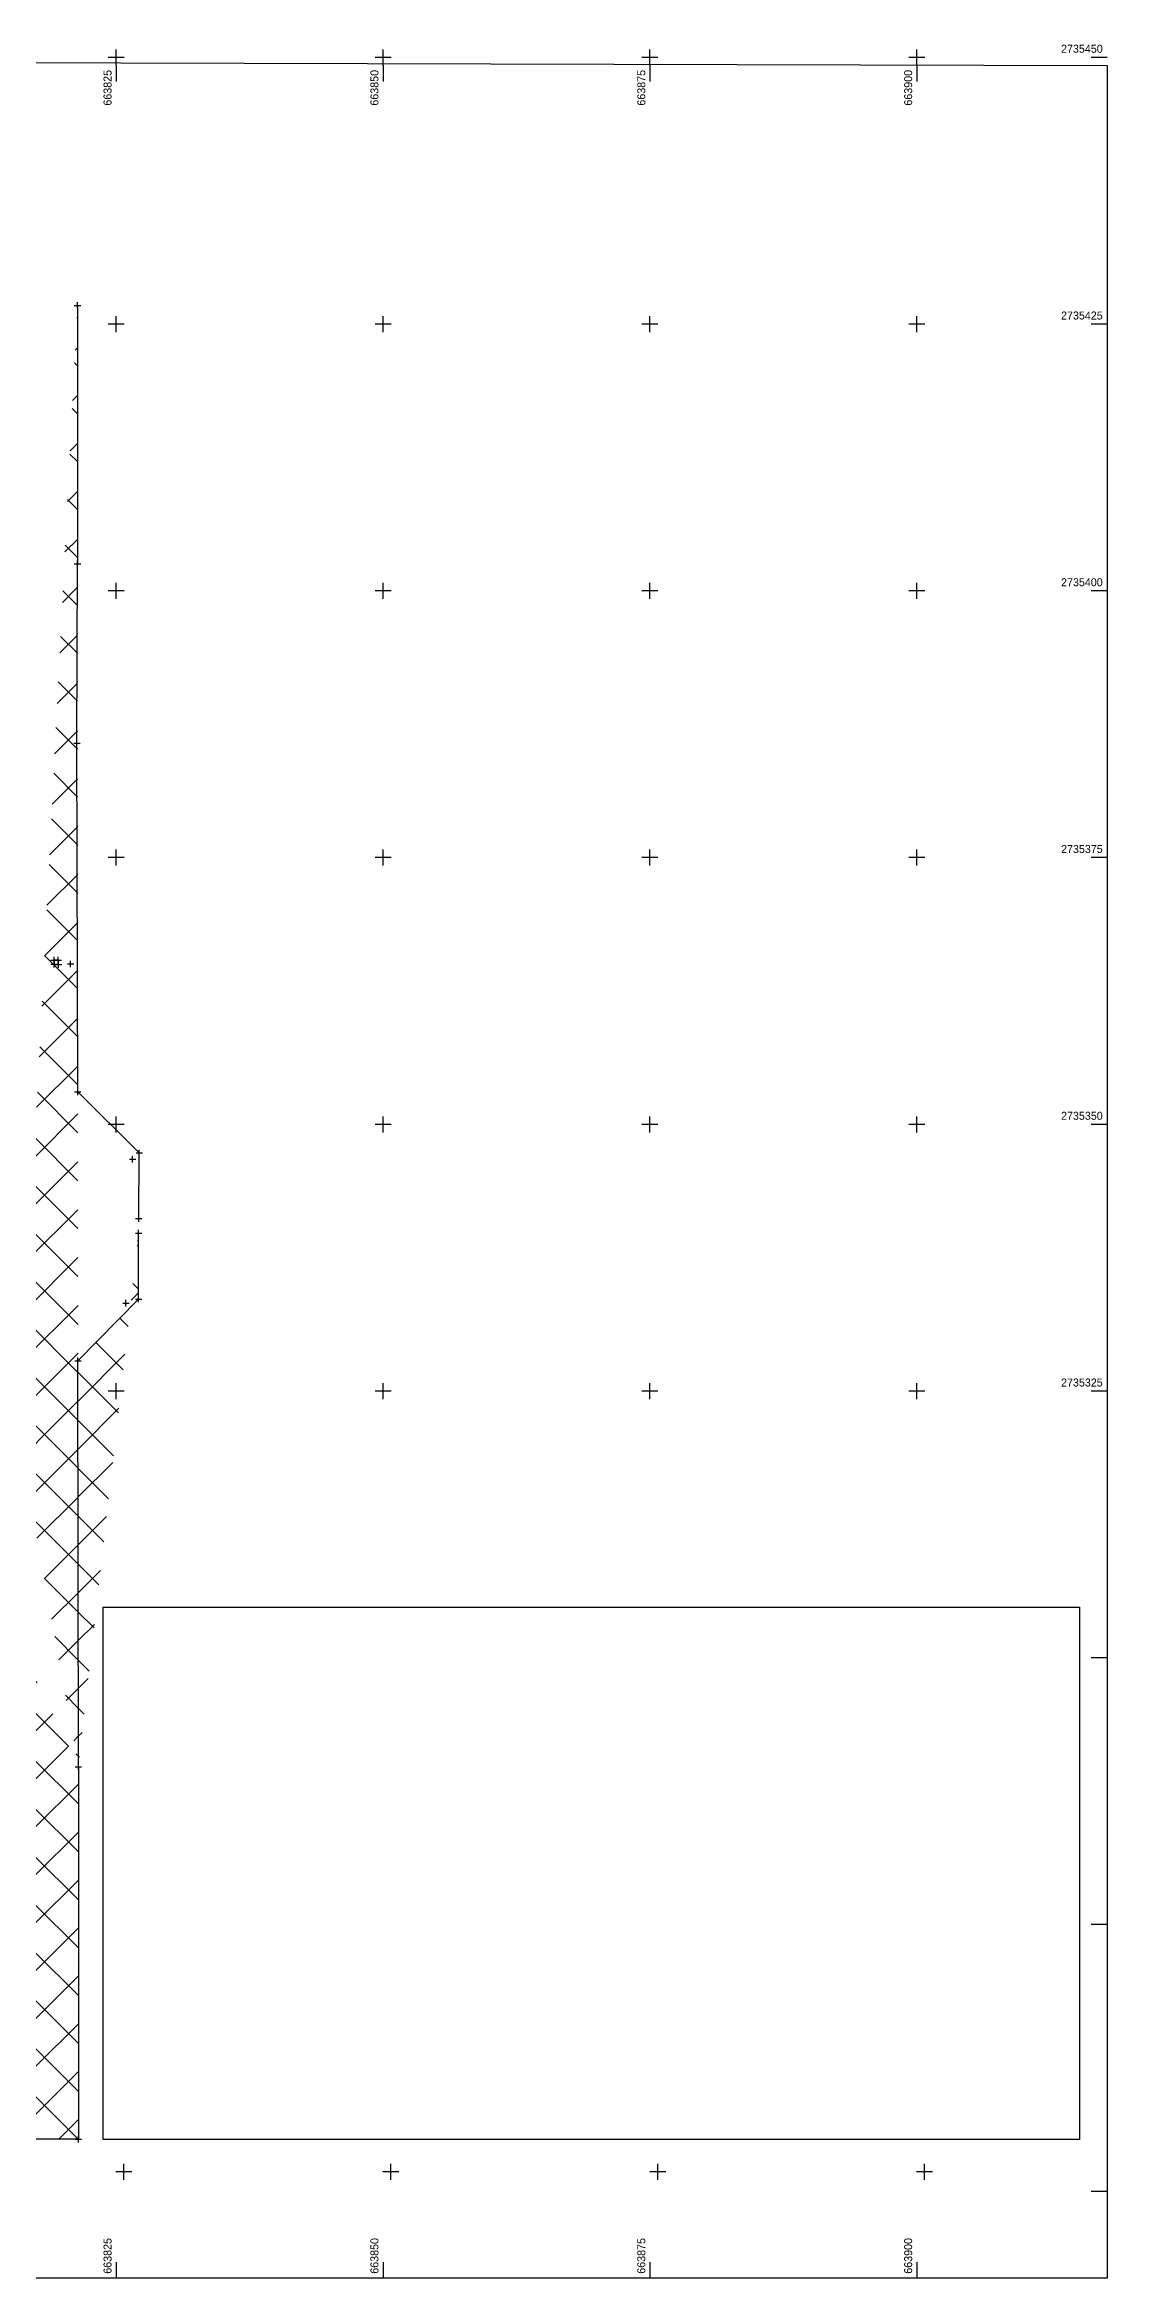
# Model space of a CAD drawing. Header units: metres. Extents: x 663624 to 663918, y 2735242 to 2735451.
# Drawn here: x 663818.3 to 663917.8, y 2735241.9 to 2735451.2 of the extents above; entities that cross this region are included whole.
import ezdxf
from ezdxf.enums import TextEntityAlignment as Align

# ---------------------------------------------------------------- set-up
doc = ezdxf.new("R2010")
doc.units = ezdxf.units.M
for name, color, linetype in [('DEFAULT', 255, 'Continuous'), ('GRID', 255, 'Continuous'), ('LINE', 255, 'Continuous')]:
    doc.layers.add(name, color=color, linetype=linetype)
picture_1 = doc.add_image_def('image1.png', size_in_pixel=(1225, 668))

# ---------------------------------------------------------------- blocks, each defined once
blk = doc.blocks.new('S061')
at = {"color": 0, "linetype": 'Continuous'}
for p, q in [((-0.5, 0), (0.5, 0)), ((0, -0.5), (0, 0.5))]:
    blk.add_line(p, q, dxfattribs=at)

msp = doc.modelspace()

# ---------------------------------------------------------------- hatches: boundary and pattern name
at = {"layer": 'DEFAULT'}
h = msp.add_hatch(dxfattribs=at)
h.set_pattern_fill('ANSI37', color=8)
edge = h.paths.add_edge_path(flags=16)
edge.add_line((663825, 2735324.25), (663825, 2735325.75))
edge = h.paths.add_edge_path(flags=17)
edge.add_line((663825.75, 2735325), (663824.25, 2735325))
h.paths.add_polyline_path([(663788.56, 2735336.88), (663788.79, 2735336.9), (663788.96, 2735343.82), (663788.67, 2735343.82)])
edge = h.paths.add_edge_path(flags=16)
edge.add_arc((663811.02, 2735341.46), 4.66, 0, 360)
edge = h.paths.add_edge_path(flags=17)
edge.add_arc((663811.02, 2735341.48), 5.99, 0, 360)
edge = h.paths.add_edge_path()
edge.add_line((663821.38, 2735426.75), (663821.38, 2735402.54))
edge.add_line((663821.46, 2735289.8), (663821.46, 2735254.89))
edge.add_line((663817.43, 2735254.89), (663817.35, 2735312.47))
edge.add_line((663821.46, 2735289.8), (663821.42, 2735327.84))
edge.add_line((663821.42, 2735327.84), (663827.11, 2735333.62))
edge.add_line((663827.11, 2735333.62), (663827.11, 2735339.8))
edge.add_line((663827.11, 2735339.8), (663821.46, 2735289.8))
edge.add_line((663793.42, 2735348.03), (663793.41, 2735346.97))
edge.add_line((663793.41, 2735346.97), (663793.33, 2735346.29))
edge.add_line((663793.33, 2735346.29), (663793.42, 2735348.03))
edge.add_arc((663789.58, 2735347.85), 3.83, 277.3874, 312.8215)
edge.add_line((663802.46, 2735325.32), (663795.69, 2735333.52))
edge.add_line((663802.46, 2735325.32), (663816.21, 2735325.17))
h = msp.add_hatch(dxfattribs=at)
h.set_pattern_fill('ANSI37', color=4)
edge = h.paths.add_edge_path()
edge.add_arc((663756.35, 2735340.57), 0.376, 0, 360)
h.paths.add_polyline_path([(663760.13, 2735340.79), (663760.78, 2735340.77), (663760.75, 2735340.12), (663760.13, 2735340.19)])
edge = h.paths.add_edge_path()
edge.add_arc((663752.65, 2735332.12), 0.506, 0, 360)
edge = h.paths.add_edge_path()
edge.add_arc((663732.96, 2735334.28), 0.368, 0, 360)
edge = h.paths.add_edge_path()
edge.add_arc((663723.99, 2735339.2), 0.333, 0, 360)
h.paths.add_polyline_path([(663730.51, 2735346.57), (663731.08, 2735346.34), (663730.85, 2735345.73), (663730.39, 2735345.91)])
h.paths.add_polyline_path([(663714.48, 2735352.3), (663715.12, 2735352.09), (663714.94, 2735351.46), (663714.26, 2735351.67)])
edge = h.paths.add_edge_path()
edge.add_arc((663698.98, 2735363.79), 0.508, 0, 360)
edge = h.paths.add_edge_path()
edge.add_arc((663650.16, 2735352.5), 0.514, 0, 360)
edge = h.paths.add_edge_path(flags=17)
edge.add_line((663649.86, 2735352.5), (663650.46, 2735352.5))
edge = h.paths.add_edge_path(flags=16)
edge.add_line((663650.16, 2735352.2), (663650.16, 2735352.8))
edge = h.paths.add_edge_path(flags=16)
edge.add_line((663649.74, 2735353), (663650.35, 2735353))
edge = h.paths.add_edge_path()
edge.add_line((663650.05, 2735352.71), (663650.05, 2735353.31))
edge = h.paths.add_edge_path(flags=16)
edge.add_line((663649.65, 2735352.03), (663650.25, 2735352.03))
edge = h.paths.add_edge_path()
edge.add_line((663649.95, 2735351.73), (663649.95, 2735352.33))
h.paths.add_polyline_path([(663652.52, 2735366.59), (663653.53, 2735366.59), (663653.53, 2735365.58), (663652.54, 2735365.6)])
h.paths.add_polyline_path([(663654.64, 2735380.28), (663655.36, 2735380.29), (663655.37, 2735379.6), (663654.66, 2735379.6)])
h.paths.add_polyline_path([(663679.5, 2735412.25), (663680.25, 2735412.29), (663680.25, 2735411.5), (663679.5, 2735411.51)])
h.paths.add_polyline_path([(663679.54, 2735378.95), (663679.55, 2735378.2), (663680.29, 2735378.21), (663680.3, 2735378.94)])
h.paths.add_polyline_path([(663700.01, 2735366.29), (663700.94, 2735366.27), (663700.91, 2735365.36), (663699.98, 2735365.37)])
h.paths.add_polyline_path([(663733.35, 2735354.06), (663733.34, 2735353.38), (663734.05, 2735353.38), (663734.05, 2735354.07)])
h.paths.add_polyline_path([(663741.01, 2735354.94), (663741.41, 2735354.95), (663741.41, 2735354.53), (663741, 2735354.55)])
h.paths.add_polyline_path([(663742.92, 2735352.83), (663742.9, 2735352.44), (663742.6, 2735352.5), (663742.55, 2735352.88)])
edge = h.paths.add_edge_path()
edge.add_arc((663795.16, 2735324.68), 0.382, 0, 360)
edge = h.paths.add_edge_path()
edge.add_arc((663799.13, 2735338.84), 0.376, 0, 360)
edge = h.paths.add_edge_path()
edge.add_arc((663792.94, 2735340.69), 0.369, 0, 360)
h.paths.add_polyline_path([(663809.95, 2735341.38), (663809.7, 2735340.68), (663810.36, 2735340.47), (663810.6, 2735341.15)])
h.paths.add_polyline_path([(663794.8, 2735345.43), (663794.14, 2735345.33), (663794.05, 2735345.98), (663794.71, 2735346.07)])
h.paths.add_polyline_path([(663795.99, 2735351.66), (663795.43, 2735351.15), (663796.5, 2735350.07), (663796.93, 2735350.62)])
edge = h.paths.add_edge_path()
edge.add_arc((663790.84, 2735352.88), 0.135, 0, 360)
h.paths.add_polyline_path([(663792.41, 2735357.73), (663792.37, 2735356.85), (663791.56, 2735356.88), (663791.58, 2735357.74)])
h.paths.add_polyline_path([(663790.76, 2735357.76), (663790.75, 2735356.89), (663791.56, 2735356.88), (663791.58, 2735357.74)])
h.paths.add_polyline_path([(663789.14, 2735358.09), (663789.19, 2735357.43), (663788.52, 2735357.38), (663788.47, 2735358.08)])
h.paths.add_polyline_path([(663819.58, 2735365.4), (663819.19, 2735365.39), (663819.18, 2735365), (663819.6, 2735364.98)])
h.paths.add_polyline_path([(663772.75, 2735317.55), (663772.75, 2735315.62), (663774.69, 2735315.57), (663774.69, 2735317.51)])
edge = h.paths.add_edge_path()
edge.add_arc((663763.47, 2735351.72), 0.537, 0, 360)
h.paths.add_polyline_path([(663718.24, 2735359.16), (663719.18, 2735359.48), (663719.14, 2735358.43), (663718.14, 2735358.46)])
edge = h.paths.add_edge_path()
edge.add_arc((663661.94, 2735341.92), 0.517, 0, 360)
edge = h.paths.add_edge_path()
edge.add_arc((663663.6, 2735340.29), 0.52, 0, 360)

# ---------------------------------------------------------------- linework, layer by layer
at = {"layer": 'GRID'}
for p, q in [((663625.75, 2735450, -10000), (663917.85, 2735449.25, -10000)), ((663825, 2735449.25, -10000), (663825, 2735447.75, -10000)), ((663850, 2735449.25, -10000), (663850, 2735447.75, -10000)), ((663875, 2735449.25, -10000), (663875, 2735447.75, -10000)), ((663900, 2735449.25, -10000), (663900, 2735447.75, -10000)), ((663917.85, 2735450, -10000), (663916.35, 2735450, -10000)), ((663917.85, 2735449.25, -10000), (663917.85, 2735241.85, -10000)), ((663917.85, 2735425, -10000), (663916.35, 2735425, -10000)), ((663917.85, 2735400, -10000), (663916.35, 2735400, -10000)), ((663917.85, 2735375, -10000), (663916.35, 2735375, -10000)), ((663917.85, 2735350, -10000), (663916.35, 2735350, -10000)), ((663917.85, 2735325, -10000), (663916.35, 2735325, -10000)), ((663917.85, 2735300, -10000), (663916.35, 2735300, -10000)), ((663917.85, 2735275, -10000), (663916.35, 2735275, -10000)), ((663917.85, 2735250, -10000), (663916.35, 2735250, -10000)), ((663917.85, 2735241.85, -10000), (663625, 2735241.85, -10000)), ((663825, 2735243.35, -10000), (663825, 2735241.85, -10000)), ((663850, 2735243.35, -10000), (663850, 2735241.85, -10000)), ((663875, 2735243.35, -10000), (663875, 2735241.85, -10000)), ((663900, 2735243.35, -10000), (663900, 2735241.85, -10000))]:
    msp.add_line(p, q, dxfattribs=at)
at = {"layer": 'LINE'}
for p, q in [((663821.38, 2735426.75, 663.62), (663821.38, 2735402.54, 663.43)), ((663821.46, 2735289.8, 661.5), (663821.46, 2735254.89, 661.66)), ((663821.46, 2735254.89, 661.66), (663817.43, 2735254.89, 661.66))]:
    msp.add_line(p, q, dxfattribs=at)
for points in [[(663827.12, 2735341.17, 661.63), (663827.17, 2735347.32, 661.68), (663821.4, 2735353.04, 661.92), (663821.33, 2735385.72, 663.16), (663821.38, 2735402.54, 663.43)], [(663819.58, 2735365.4, 662.44), (663819.19, 2735365.39, 662.44), (663819.18, 2735365, 662.42), (663819.6, 2735364.98, 662.43), (663819.58, 2735365.4, 662.44)], [(663821.46, 2735289.8, 661.5), (663821.42, 2735327.84, 661.32), (663827.11, 2735333.62, 661.66), (663827.11, 2735339.8, 661.64)]]:
    msp.add_polyline3d(points, dxfattribs=at)

# ---------------------------------------------------------------- block references
at = {"layer": 'DEFAULT', "xscale": 0.6, "yscale": 0.6, "zscale": 0.6}
for p in [(663821.38, 2735426.75, 663.62), (663821.38, 2735402.54, 663.43), (663821.33, 2735385.72, 663.16), (663819.18, 2735365, 662.42), (663819.19, 2735365.39, 662.44), (663819.58, 2735365.4, 662.44), (663819.6, 2735364.98, 662.43), (663820.74, 2735365.04, 662.4), (663821.4, 2735353.04, 661.92), (663826.54, 2735346.73, 661.72), (663827.17, 2735347.32, 661.68), (663827.11, 2735339.8, 661.64), (663827.12, 2735341.17, 661.63), (663827.11, 2735333.62, 661.66), (663825.92, 2735333.24, 661.65), (663821.42, 2735327.84, 661.32), (663821.46, 2735289.8, 661.5), (663821.46, 2735254.89, 661.66)]:
    msp.add_blockref('S061', p, dxfattribs=at)
at = {"layer": 'GRID', "xscale": 1.5, "yscale": 1.5, "zscale": 1.5, "rotation": 90}
for p in [(663825, 2735450, -10000), (663850, 2735450, -10000), (663875, 2735450, -10000), (663900, 2735450, -10000), (663825, 2735425, -10000), (663850, 2735425, -10000), (663875, 2735425, -10000), (663900, 2735425, -10000), (663825, 2735400, -10000), (663850, 2735400, -10000), (663875, 2735400, -10000), (663900, 2735400, -10000), (663825, 2735375, -10000), (663850, 2735375, -10000), (663875, 2735375, -10000), (663900, 2735375, -10000), (663825, 2735350, -10000), (663850, 2735350, -10000), (663875, 2735350, -10000), (663900, 2735350, -10000), (663825, 2735325, -10000), (663850, 2735325, -10000), (663875, 2735325, -10000), (663900, 2735325, -10000), (663825.73, 2735251.82, -10000), (663850.73, 2735251.82, -10000), (663875.73, 2735251.82, -10000), (663900.73, 2735251.82, -10000)]:
    msp.add_blockref('S061', p, dxfattribs=at)

# ---------------------------------------------------------------- texts
at = {"layer": 'GRID'}
for s, p in [('2735450', (663917.42, 2735450.43, -10000)), ('2735425', (663917.42, 2735425.43, -10000)), ('2735400', (663917.42, 2735400.43, -10000)), ('2735375', (663917.42, 2735375.43, -10000)), ('2735350', (663917.42, 2735350.43, -10000)), ('2735325', (663917.42, 2735325.43, -10000))]:
    msp.add_text(s, height=0.75, dxfattribs=at).set_placement(p, align=Align.RIGHT)
for s, p in [('663825', (663824.57, 2735448.82, -10000)), ('663850', (663849.57, 2735448.82, -10000)), ('663875', (663874.57, 2735448.82, -10000)), ('663900', (663899.57, 2735448.82, -10000))]:
    msp.add_text(s, height=0.75, rotation=90, dxfattribs=at).set_placement(p, align=Align.RIGHT)
for s, p in [('663825', (663824.57, 2735242.28, -10000)), ('663850', (663849.57, 2735242.28, -10000)), ('663875', (663874.57, 2735242.28, -10000)), ('663900', (663899.57, 2735242.28, -10000))]:
    msp.add_text(s, height=0.75, rotation=90, dxfattribs=at).set_placement(p)

# ---------------------------------------------------------------- pictures from other files: only their frames are drawn
at = {"layer": 'DEFAULT'}
image = msp.add_image(picture_1, insert=(663823.8, 2735254.87), size_in_units=(91.46, 49.87), dxfattribs=at)
image.dxf.flags = 7

doc.saveas('drawing.dxf')
